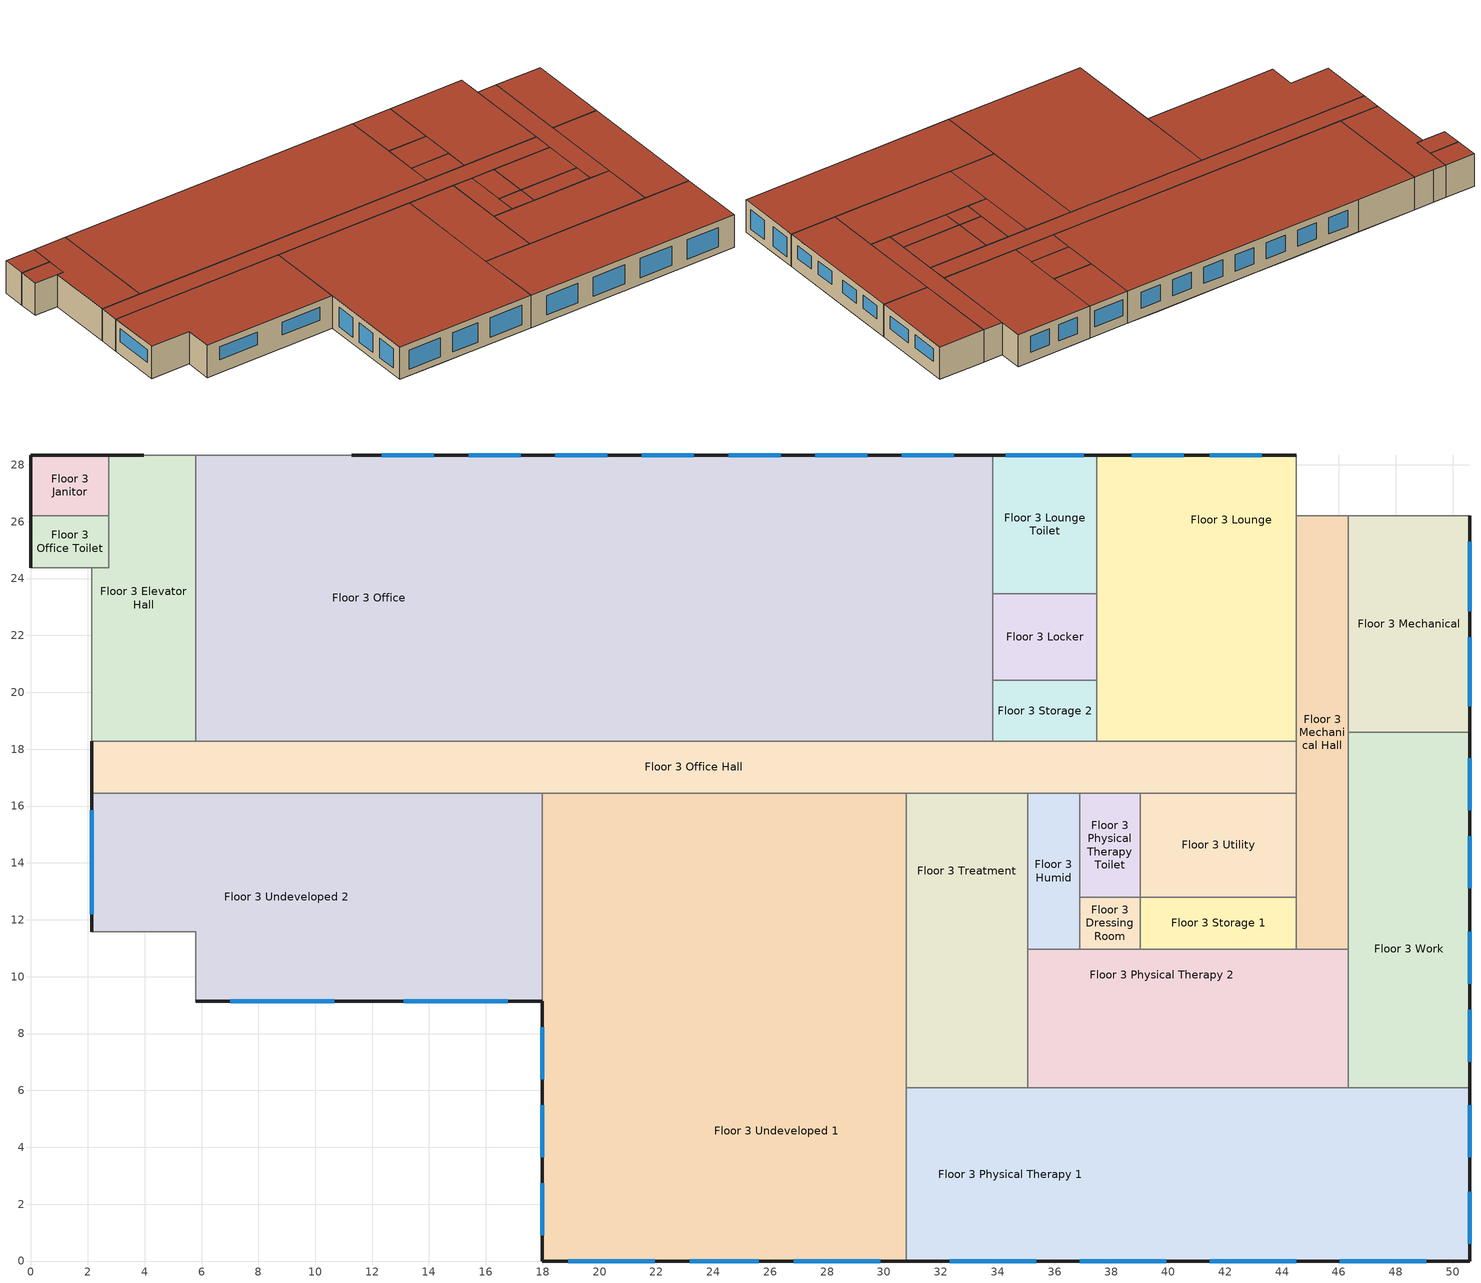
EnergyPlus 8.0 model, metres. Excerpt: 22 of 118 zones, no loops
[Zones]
Floor 3 Dressing Room
 floor to Floor 2 X-Ray (int_slab_floor): 36.88,12.8 39.01,12.8 39.01,10.97 36.88,10.97 z6.1
 wall to Floor 3 Physical Therapy Toilet (int_wall): 39.01,12.8 36.88,12.8 z6.1:9.14
 wall to Floor 3 Humid (int_wall): 36.88,12.8 36.88,10.97 z6.1:9.14
 wall to Floor 3 Physical Therapy 2 (int_wall): 36.88,10.97 39.01,10.97 z6.1:9.14
 wall to Floor 3 Storage 1 (int_wall): 39.01,10.97 39.01,12.8 z6.1:9.14
 roof outside (nonres_roof): 39.01,12.8 36.88,12.8 36.88,10.97 39.01,10.97 z9.14
Floor 3 Elevator Hall
 floor to Floor 2 Work (int_slab_floor): 2.74,28.35 5.79,28.35 5.79,18.29 2.13,18.29 2.13,24.38 2.74,24.38 z6.1
 wall outside (nonres_ext_wall): 3.96,28.35 2.74,28.35 z6.1:9.14
 wall to NW Stair (int_wall): 5.79,28.35 3.96,28.35 z6.1:9.14
 wall to NW Elevator (int_wall): 2.13,24.38 2.13,18.29 z6.1:9.14
 wall to Floor 3 Office Toilet (int_wall): 2.74,26.21 2.74,24.38 2.13,24.38 z6.1:9.14
 wall to Floor 3 Office Hall (int_wall): 2.13,18.29 5.79,18.29 z6.1:9.14
 wall to Floor 3 Office (int_wall): 5.79,18.29 5.79,28.35 z6.1:9.14
 wall to Floor 3 Janitor (int_wall): 2.74,28.35 2.74,26.21 z6.1:9.14
 roof outside (nonres_roof): 2.74,28.35 2.74,24.38 2.13,24.38 2.13,18.29 5.79,18.29 5.79,28.35 z9.14
Floor 3 Humid
 floor to Floor 2 X-Ray (int_slab_floor): 35.05,16.46 36.88,16.46 36.88,10.97 35.05,10.97 z6.1
 wall to Floor 3 Physical Therapy 2 (int_wall): 35.05,10.97 36.88,10.97 z6.1:9.14
 wall to Floor 3 Treatment (int_wall): 35.05,16.46 35.05,10.97 z6.1:9.14
 wall to Floor 3 Office Hall (int_wall): 36.88,16.46 35.05,16.46 z6.1:9.14
 wall to Floor 3 Physical Therapy Toilet (int_wall): 36.88,12.8 36.88,16.46 z6.1:9.14
 roof outside (nonres_roof): 36.88,16.46 35.05,16.46 35.05,10.97 36.88,10.97 z9.14
Floor 3 Janitor
 floor to Floor 2 Janitor (int_slab_floor): 2.74,28.35 2.74,26.21 0,26.21 0,28.35 z6.1
 wall outside (nonres_ext_wall): 2.74,28.35 0,28.35 0,26.21 z6.1:9.14
 wall to Floor 3 Office Toilet (int_wall): 0,26.21 2.74,26.21 z6.1:9.14
 roof outside (nonres_roof): 2.74,26.21 2.74,28.35 0,28.35 0,26.21 z9.14
Floor 3 Locker
 floor to Floor 2 Exam 7 (int_slab_floor): 37.49,23.47 37.49,20.42 33.83,20.42 33.83,23.47 z6.1
 wall to Floor 3 Lounge (int_wall): 37.49,20.42 37.49,23.47 z6.1:9.14
 wall to Floor 3 Lounge Toilet (int_wall): 37.49,23.47 33.83,23.47 z6.1:9.14
 wall to Floor 3 Storage 2 (int_wall): 33.83,20.42 37.49,20.42 z6.1:9.14
 wall to Floor 3 Office (int_wall): 33.83,23.47 33.83,20.42 z6.1:9.14
 roof outside (nonres_roof): 37.49,20.42 37.49,23.47 33.83,23.47 33.83,20.42 z9.14
Floor 3 Lounge
 floor to Floor 2 Nurse Station 1 (int_slab_floor): 39.93,18.29 39.93,21.34 44.5,21.34 44.5,18.29 z6.1
 floor to Floor 2 Exam 7 (int_slab_floor): 38.1,18.29 37.49,18.29 37.49,28.35 38.1,28.35 z6.1
 floor to Floor 2 Exam 6 (int_slab_floor): 44.5,23.77 39.93,23.77 39.93,28.35 44.5,28.35 z6.1
 floor to Floor 2 Storage 2 (int_slab_floor): 44.5,23.77 44.5,21.34 39.93,21.34 39.93,23.77 z6.1
 floor to Floor 2 Exam Hall 4 (int_slab_floor): 39.93,18.29 38.1,18.29 38.1,28.35 39.93,28.35 z6.1
 wall outside (nonres_ext_wall): 44.5,28.35 37.49,28.35 z6.1:9.14
 wall to Floor 3 Office Hall (int_wall): 37.49,18.29 44.5,18.29 z6.1:9.14
 wall to Floor 3 Mechanical Hall (int_wall): 44.5,18.29 44.5,26.21 z6.1:9.14
 wall to NE Stair (int_wall): 44.5,26.21 44.5,28.35 z6.1:9.14
 wall to Floor 3 Storage 2 (int_wall): 37.49,20.42 37.49,18.29 z6.1:9.14
 wall to Floor 3 Lounge Toilet (int_wall): 37.49,28.35 37.49,23.47 z6.1:9.14
 window (Window_U_0.40_SHGC_0.45): 43.28,28.35 41.45,28.35 / 40.54,28.35 38.71,28.35 z7.01:8.53
 roof outside (nonres_roof): 44.5,28.35 37.49,28.35 37.49,18.29 44.5,18.29 z9.14
Floor 3 Lounge Toilet
 floor to Floor 2 Exam 7 (int_slab_floor): 37.49,28.35 37.49,23.47 33.83,23.47 33.83,28.35 z6.1
 wall outside (nonres_ext_wall): 37.49,28.35 33.83,28.35 z6.1:9.14
 wall to Floor 3 Office (int_wall): 33.83,28.35 33.83,23.47 z6.1:9.14
 window (Window_U_0.40_SHGC_0.45): 37.03,28.35 34.29,28.35 z7.01:8.53
 roof outside (nonres_roof): 37.49,23.47 37.49,28.35 33.83,28.35 33.83,23.47 z9.14
Floor 3 Mechanical
 floor to Floor 2 Exam 5 (int_slab_floor): 50.6,26.21 50.6,18.59 46.33,18.59 46.33,26.21 z6.1
 wall outside (nonres_ext_wall): 50.6,18.59 50.6,26.21 z6.1:9.14
 wall to NE Stair (int_wall): 50.6,26.21 46.33,26.21 z6.1:9.14
 wall to Floor 3 Mechanical Hall (int_wall): 46.33,26.21 46.33,18.59 z6.1:9.14
 wall to Floor 3 Work (int_wall): 46.33,18.59 50.6,18.59 z6.1:9.14
 window (Window_U_0.40_SHGC_0.45): 50.6,19.51 50.6,21.95 / 50.6,22.86 50.6,25.3 z7.32:8.53
 roof outside (nonres_roof): 50.6,18.59 50.6,26.21 46.33,26.21 46.33,18.59 z9.14
Floor 3 Mechanical Hall
 floor to Floor 2 Office Hall (int_slab_floor): 46.33,10.97 44.5,10.97 44.5,26.21 46.33,26.21 z6.1
 wall to Floor 3 Work (int_wall): 46.33,10.97 46.33,18.59 z6.1:9.14
 wall to NE Stair (int_wall): 46.33,26.21 44.5,26.21 z6.1:9.14
 wall to Floor 3 Physical Therapy 2 (int_wall): 44.5,10.97 46.33,10.97 z6.1:9.14
 wall to Floor 3 Utility (int_wall): 44.5,16.46 44.5,12.8 z6.1:9.14
 wall to Floor 3 Office Hall (int_wall): 44.5,18.29 44.5,16.46 z6.1:9.14
 wall to Floor 3 Storage 1 (int_wall): 44.5,12.8 44.5,10.97 z6.1:9.14
 roof outside (nonres_roof): 46.33,10.97 46.33,26.21 44.5,26.21 44.5,10.97 z9.14
Floor 3 Office
 floor to Floor 2 Exam 7 (int_slab_floor): 33.83,18.29 30.78,18.29 30.78,28.35 33.83,28.35 z6.1
 floor to Floor 2 Exam Hall 5 (int_slab_floor): 30.78,18.29 28.96,18.29 28.96,28.35 30.78,28.35 z6.1
 floor to Floor 2 Exam 8 (int_slab_floor): 28.96,28.35 28.96,23.77 23.47,23.77 23.47,28.35 z6.1
 floor to Floor 2 Storage 3 (int_slab_floor): 28.96,23.77 28.96,21.34 23.47,21.34 23.47,23.77 z6.1
 floor to Floor 2 Exam Hall 6 (int_slab_floor): 23.47,28.35 23.47,18.29 21.64,18.29 21.64,28.35 z6.1
 floor to Floor 2 Nurse Station 2 (int_slab_floor): 28.96,18.29 23.47,18.29 23.47,21.34 28.96,21.34 z6.1
 floor to Floor 2 Exam 9 (int_slab_floor): 21.64,18.29 17.98,18.29 17.98,28.35 21.64,28.35 z6.1
 floor to Floor 2 Work (int_slab_floor): 17.98,28.35 17.98,18.29 5.79,18.29 5.79,28.35 z6.1
 wall outside (nonres_ext_wall): 33.83,28.35 11.28,28.35 z6.1:9.14
 wall to Floor 3 Office Hall (int_wall): 5.79,18.29 33.83,18.29 z6.1:9.14
 wall to Floor 3 Storage 2 (int_wall): 33.83,18.29 33.83,20.42 z6.1:9.14
 wall to NW Stair (int_wall): 11.28,28.35 5.79,28.35 z6.1:9.14
 window (Window_U_0.40_SHGC_0.45): 29.41,28.35 27.58,28.35 / 14.17,28.35 12.34,28.35 / 26.37,28.35 24.54,28.35 / 23.32,28.35 21.49,28.35 / 20.27,28.35 18.44,28.35 / 17.22,28.35 15.39,28.35 / 32.46,28.35 30.63,28.35 z7.01:8.53
 roof outside (nonres_roof): 5.79,28.35 5.79,18.29 33.83,18.29 33.83,28.35 z9.14
Floor 3 Office Hall
 floor to Floor 2 Work Hall (int_slab_floor): 2.13,18.29 44.5,18.29 44.5,16.46 2.13,16.46 z6.1
 wall outside (nonres_ext_wall): 2.13,18.29 2.13,16.46 z6.1:9.14
 wall to Floor 3 Undeveloped 2 (int_wall): 2.13,16.46 17.98,16.46 z6.1:9.14
 wall to Floor 3 Treatment (int_wall): 30.78,16.46 35.05,16.46 z6.1:9.14
 wall to Floor 3 Physical Therapy Toilet (int_wall): 36.88,16.46 39.01,16.46 z6.1:9.14
 wall to Floor 3 Utility (int_wall): 39.01,16.46 44.5,16.46 z6.1:9.14
 wall to Floor 3 Storage 2 (int_wall): 37.49,18.29 33.83,18.29 z6.1:9.14
 wall to Floor 3 Undeveloped 1 (int_wall): 17.98,16.46 30.78,16.46 z6.1:9.14
 roof outside (nonres_roof): 44.5,18.29 2.13,18.29 2.13,16.46 44.5,16.46 z9.14
Floor 3 Office Toilet
 floor to Floor 2 Work Toilet (int_slab_floor): 0,26.21 2.74,26.21 2.74,24.38 0,24.38 z6.1
 wall outside (nonres_ext_wall): 0,26.21 0,24.38 z6.1:9.14
 wall to NW Elevator (int_wall): 0,24.38 2.13,24.38 z6.1:9.14
 roof outside (nonres_roof): 2.74,26.21 0,26.21 0,24.38 2.74,24.38 z9.14
Floor 3 Physical Therapy 1
 floor to Floor 2 Office (int_slab_floor): 50.6,3.66 46.33,3.66 46.33,6.1 50.6,6.1 z6.1
 floor to Floor 2 Conference (int_slab_floor): 50.6,0 42.06,0 42.06,3.66 50.6,3.66 z6.1
 floor to Floor 2 Conference Toilet (int_slab_floor): 44.5,3.66 42.06,3.66 42.06,6.1 44.5,6.1 z6.1
 floor to Floor 2 Office Hall (int_slab_floor): 46.33,3.66 44.5,3.66 44.5,6.1 46.33,6.1 z6.1
 floor to Floor 2 Exam 3 (int_slab_floor): 30.78,6.1 38.1,6.1 38.1,0 30.78,0 z6.1
 floor to Floor 2 Exam 4 (int_slab_floor): 42.06,0 39.93,0 39.93,3.66 42.06,3.66 z6.1
 floor to Floor 2 Storage 1 (int_slab_floor): 42.06,3.66 39.93,3.66 39.93,6.1 42.06,6.1 z6.1
 floor to Floor 2 Exam Hall 3 (int_slab_floor): 39.93,0 38.1,0 38.1,6.1 39.93,6.1 z6.1
 wall outside (nonres_ext_wall): 30.78,0 50.6,0 50.6,6.1 z6.1:9.14
 wall to Floor 3 Undeveloped 1 (int_wall): 30.78,6.1 30.78,0 z6.1:9.14
 wall to Floor 3 Work (int_wall): 50.6,6.1 46.33,6.1 z6.1:9.14
 wall to Floor 3 Physical Therapy 2 (int_wall): 46.33,6.1 35.05,6.1 z6.1:9.14
 wall to Floor 3 Treatment (int_wall): 35.05,6.1 30.78,6.1 z6.1:9.14
 window (Window_U_0.40_SHGC_0.45): 50.6,0.61 50.6,2.44 / 50.6,3.66 50.6,5.49 / 32.31,0 35.36,0 / 36.88,0 39.93,0 / 41.45,0 44.5,0 / 46.02,0 49.07,0 z6.71:8.53
 roof outside (nonres_roof): 30.78,6.1 30.78,0 50.6,0 50.6,6.1 z9.14
Floor 3 Physical Therapy 2
 floor to Floor 2 Exam 3 (int_slab_floor): 35.05,6.1 35.05,9.14 38.1,9.14 38.1,6.1 z6.1
 floor to Floor 2 Exam Hall 3 (int_slab_floor): 38.1,6.1 38.1,9.14 39.93,9.14 39.93,6.1 z6.1
 floor to Floor 2 Dictation (int_slab_floor): 39.93,6.1 39.93,9.14 42.06,9.14 42.06,6.1 z6.1
 floor to Floor 2 Lounge (int_slab_floor): 42.06,6.1 42.06,9.14 44.5,9.14 44.5,6.1 z6.1
 floor to Floor 2 Office Hall (int_slab_floor): 44.5,6.1 44.5,10.97 46.33,10.97 46.33,6.1 z6.1
 floor to Floor 2 Reception Hall (int_slab_floor): 44.5,10.97 44.5,9.14 35.05,9.14 35.05,10.97 z6.1
 wall to Floor 3 Treatment (int_wall): 35.05,10.97 35.05,6.1 z6.1:9.14
 wall to Floor 3 Work (int_wall): 46.33,6.1 46.33,10.97 z6.1:9.14
 wall to Floor 3 Storage 1 (int_wall): 44.5,10.97 39.01,10.97 z6.1:9.14
 roof outside (nonres_roof): 35.05,6.1 46.33,6.1 46.33,10.97 35.05,10.97 z9.14
Floor 3 Physical Therapy Toilet
 floor to Floor 2 X-Ray (int_slab_floor): 39.01,12.8 36.88,12.8 36.88,16.46 39.01,16.46 z6.1
 wall to Floor 3 Utility (int_wall): 39.01,12.8 39.01,16.46 z6.1:9.14
 roof outside (nonres_roof): 36.88,12.8 39.01,12.8 39.01,16.46 36.88,16.46 z9.14
Floor 3 Storage 1
 floor to Floor 2 Scheduling 1 (int_slab_floor): 39.01,10.97 39.01,12.8 44.5,12.8 44.5,10.97 z6.1
 wall to Floor 3 Utility (int_wall): 44.5,12.8 39.01,12.8 z6.1:9.14
 roof outside (nonres_roof): 39.01,12.8 39.01,10.97 44.5,10.97 44.5,12.8 z9.14
Floor 3 Storage 2
 floor to Floor 2 Exam 7 (int_slab_floor): 33.83,18.29 33.83,20.42 37.49,20.42 37.49,18.29 z6.1
 roof outside (nonres_roof): 33.83,20.42 33.83,18.29 37.49,18.29 37.49,20.42 z9.14
Floor 3 Treatment
 floor to Floor 2 Exam 3 (int_slab_floor): 30.78,6.1 30.78,9.14 35.05,9.14 35.05,6.1 z6.1
 floor to Floor 2 X-Ray (int_slab_floor): 35.05,16.46 35.05,10.97 30.78,10.97 30.78,16.46 z6.1
 floor to Floor 2 Reception Hall (int_slab_floor): 30.78,10.97 35.05,10.97 35.05,9.14 30.78,9.14 z6.1
 wall to Floor 3 Undeveloped 1 (int_wall): 30.78,16.46 30.78,6.1 z6.1:9.14
 roof outside (nonres_roof): 30.78,6.1 35.05,6.1 35.05,16.46 30.78,16.46 z9.14
Floor 3 Undeveloped 1
 floor to Floor 2 Exam 1 (int_slab_floor): 17.98,0 17.98,9.14 21.64,9.14 21.64,0 z6.1
 floor to Floor 2 Exam Hall 1 (int_slab_floor): 21.64,0 21.64,9.14 23.47,9.14 23.47,0 z6.1
 floor to Floor 2 Exam 2 (int_slab_floor): 23.47,0 23.47,9.14 28.96,9.14 28.96,0 z6.1
 floor to Floor 2 Scheduling 2 (int_slab_floor): 17.98,16.46 23.77,16.46 23.77,10.97 17.98,10.97 z6.1
 floor to Floor 2 Exam Hall 2 (int_slab_floor): 28.96,0 28.96,9.14 30.78,9.14 30.78,0 z6.1
 floor to Floor 2 Reception Hall (int_slab_floor): 30.78,10.97 30.78,9.14 17.98,9.14 17.98,10.97 z6.1
 floor to Floor 2 X-Ray (int_slab_floor): 30.78,10.97 23.77,10.97 23.77,16.46 30.78,16.46 z6.1
 wall outside (nonres_ext_wall): 17.98,9.14 17.98,0 30.78,0 z6.1:9.14
 wall to Floor 3 Undeveloped 2 (int_wall): 17.98,16.46 17.98,9.14 z6.1:9.14
 window (Window_U_0.40_SHGC_0.45): 18.9,0 21.95,0 / 26.82,0 29.87,0 / 23.16,0 25.6,0 / 17.98,2.74 17.98,0.91 / 17.98,5.49 17.98,3.66 / 17.98,8.23 17.98,6.4 z6.71:8.53
 roof outside (nonres_roof): 30.78,0 30.78,16.46 17.98,16.46 17.98,0 z9.14
Floor 3 Undeveloped 2
 floor to Floor 2 Reception (int_slab_floor): 2.13,16.46 15.85,16.46 15.85,9.14 5.79,9.14 5.79,11.58 2.13,11.58 z6.1
 floor to Floor 2 Reception Hall (int_slab_floor): 15.85,9.14 15.85,10.97 17.98,10.97 17.98,9.14 z6.1
 floor to Floor 2 Reception Toilet (int_slab_floor): 17.98,16.46 17.98,10.97 15.85,10.97 15.85,16.46 z6.1
 wall outside (nonres_ext_wall): 2.13,16.46 2.13,11.58 / 5.79,9.14 17.98,9.14 z6.1:9.14
 wall to SW Stair (int_wall): 2.13,11.58 5.79,11.58 5.79,9.14 z6.1:9.14
 window (Window_U_0.40_SHGC_0.45): 2.13,15.85 2.13,12.19 / 7.01,9.14 10.67,9.14 / 13.11,9.14 16.76,9.14 z7.32:8.53
 roof outside (nonres_roof): 2.13,16.46 2.13,11.58 5.79,11.58 5.79,9.14 17.98,9.14 17.98,16.46 z9.14
Floor 3 Utility
 floor to Floor 2 Scheduling 1 (int_slab_floor): 44.5,16.46 44.5,12.8 39.01,12.8 39.01,16.46 z6.1
 roof outside (nonres_roof): 44.5,12.8 44.5,16.46 39.01,16.46 39.01,12.8 z9.14
Floor 3 Work
 floor to Floor 2 Office (int_slab_floor): 46.33,6.1 46.33,15.85 50.6,15.85 50.6,6.1 z6.1
 floor to Floor 2 Utility (int_slab_floor): 50.6,18.59 50.6,15.85 46.33,15.85 46.33,18.59 z6.1
 wall outside (nonres_ext_wall): 50.6,6.1 50.6,18.59 z6.1:9.14
 window (Window_U_0.40_SHGC_0.45): 50.6,15.85 50.6,17.68 / 50.6,13.11 50.6,14.94 / 50.6,7.01 50.6,8.84 / 50.6,9.75 50.6,11.58 z7.32:8.53
 roof outside (nonres_roof): 46.33,6.1 50.6,6.1 50.6,18.59 46.33,18.59 z9.14
[Building]
OutPatient HealthCare: North Axis {deg}=0; Terrain=City; Loads Convergence Tolerance Value=0.04; Temperature Convergence Tolerance Value {deltaC}=0.2; Solar Distribution=FullInteriorAndExterior; Maximum Number of Warmup Days=25; Minimum Number of Warmup Days=6
[Site:Location]
Site:Location=Duluth International Arpt_MN_USA Design_Conditions; Latitude {N+ S-}=46.83; Longitude {W- E+}=-92.22; Time Zone Relative to GMT {GMT+/-}=-6; Elevation {m}=433
[SizingPeriod:DesignDay] Day of Month=21; Dry-Bulb Temperature Range Modifier Type=DefaultMultipliers; Humidity Condition Type=Wetbulb; Barometric Pressure {Pa}=96230; Rain {Yes/No}=No; Snow on ground {Yes/No}=No; Daylight Savings Time Indicator=No
Name | Month | Day Type | Maximum Dry-Bulb Temperature {C} | Daily Dry-Bulb Temperature Range {C} | Wetbulb at Maximum Dry-Bulb {C} | Wind Speed {m/s} design conditions vs. traditional 6.71 m/s (15 mph) | Wind Direction {Degrees; N=0, S=180} | Solar Model Indicator | Clearness {0.0 to 1.1} | Wind Speed {m/s} design conditions vs. traditional 3.35 m/s (7mph) | ASHRAE Clear Sky Optical Depth for Beam Irradiance (taub) | ASHRAE Clear Sky Optical Depth for Diffuse Irradiance (taud)
Duluth International Arpt Ann Htg 99.6% Condns DB | 1 | WinterDesignDay | -28.6 | 0 | -28.6 | 4.6 | 310 | ASHRAEClearSky | 0
Duluth International Arpt Ann Clg .4% Condns DB=>MWB | 7 | SummerDesignDay | 29.2 | 10.9 | 21 |  | 220 | ASHRAETau |  | 5.2 | 0.398 | 2.218
[Site:GroundTemperature:BuildingSurface]
20.1, 20.01, 20.06, 20.15, 20.26, 21.25, 21.51, 21.59, 21.58, 20.66, 20.44, 20.23
[Site:WaterMainsTemperature]
Calculation Method=CORRELATION; Annual Average Outdoor Air Temperature {C}=3.19; Maximum Difference In Monthly Average Outdoor Air Temperatures {deltaC}=31.72
[Material]
Name | Roughness | Thickness {m} | Conductivity {W/m-K} | Density {kg/m3} | Specific Heat {J/kg-K} | Thermal Absorptance | Solar Absorptance | Visible Absorptance | Absorptance:Thermal | Absorptance:Solar | Absorptance:Visible
Std Wood 6inch | MediumSmooth | 0.15 | 0.12 | 540 | 1210 | 0.9 | 0.7 | 0.7
F07 25mm stucco | Smooth | 0.0254 | 0.72 | 1856 | 840 | 0.9 | 0.7 | 0.7
F08 Metal surface | Smooth | 0.0008 | 45.28 | 7824 | 500
F13 Built-up roofing | Rough | 0.0095 | 0.16 | 1120 | 1460 |  |  |  | 0.9 | 0.7
G01 13mm gypsum board | Smooth | 0.0127 | 0.16 | 800 | 1090 |  |  |  | 0.9 | 0.7 | 0.5
G01 16mm gypsum board | MediumSmooth | 0.0159 | 0.16 | 800 | 1090
100mm Normalweight concrete floor | MediumRough | 0.1016 | 2.31 | 2322 | 832
[Material:NoMass]
CP02 CARPET PAD: VeryRough, 0.21648, 0.9, 0.7, 0.8
Nonres_Roof_Insulation: MediumSmooth, 6.09289, 0.9, 0.7, 0.7
Nonres_Exterior_Wall_Insulation: MediumSmooth, 3.21036, 0.9, 0.7, 0.7
[Construction]
InteriorFurnishings: Std Wood 6inch
int_wall: G01 13mm gypsum board, G01 13mm gypsum board
int_slab_floor: 100mm Normalweight concrete floor, CP02 CARPET PAD
nonres_roof: F13 Built-up roofing, Nonres_Roof_Insulation, F08 Metal surface
nonres_ext_wall: F07 25mm stucco, G01 16mm gypsum board, Nonres_Exterior_Wall_Insulation, G01 16mm gypsum board
Window_U_0.40_SHGC_0.45: ECABS-2 BLEACHED 6MM, AIR 6MM, LoE SPEC SEL CLEAR 6MM Rev
[WindowMaterial:Glazing]
LoE SPEC SEL CLEAR 6MM Rev: SpectralAverage, , .006, .43, .42, .3, .77, .06, .07, 0, .03, .84, .9
ECABS-2 BLEACHED 6MM: SpectralAverage, , .006, .814, .086, .086, .847, .099, .099, 0, .84, .1, .9
[WindowMaterial:Gas]
AIR 6MM: Gas Type=Air; Thickness {m}=0.0063
[Zone] Type=1; Multiplier=1; Ceiling Height {m}=-9999; Floor Area {m2}=autocalculate; Part of Total Floor Area=Yes
Name | Volume {m3}
Floor 3 Dressing Room | 11.8931
Floor 3 Elevator Hall | 104.7723
Floor 3 Humid; Floor 3 Storage 1 | 30.5822
Floor 3 Janitor | 17.8396
Floor 3 Locker | 33.9802
Floor 3 Lounge | 214.9249
Floor 3 Lounge Toilet | 54.3683
Floor 3 Mechanical | 99.109
Floor 3 Mechanical Hall | 84.9505
Floor 3 Office | 859.6995
Floor 3 Office Hall | 236.1625
Floor 3 Office Toilet | 15.2911
Floor 3 Physical Therapy 1 | 368.119
Floor 3 Physical Therapy 2 | 167.6357
Floor 3 Physical Therapy Toilet; Floor 3 Storage 2 | 23.7862
Floor 3 Treatment | 134.7882
Floor 3 Undeveloped 1 | 642.2261
Floor 3 Undeveloped 2 | 326.2101
Floor 3 Utility | 61.1644
Floor 3 Work | 162.5387
[InternalMass] Construction=InteriorFurnishings
Name | Zone | Surface Area {m2}
Floor 3 Dressing Room_InternalMass_1 | Floor 3 Dressing Room | 7.8039
Floor 3 Elevator Hall_InternalMass_1 | Floor 3 Elevator Hall | 68.7482
Floor 3 Humid_InternalMass_1 | Floor 3 Humid | 20.0671
Floor 3 Janitor_InternalMass_1 | Floor 3 Janitor | 11.7058
Floor 3 Locker_InternalMass_1 | Floor 3 Locker | 22.2967
Floor 3 Lounge_InternalMass_1 | Floor 3 Lounge | 141.0268
Floor 3 Lounge Toilet_InternalMass_1 | Floor 3 Lounge Toilet | 35.6748
Floor 3 Mechanical_InternalMass_1 | Floor 3 Mechanical | 65.0321
Floor 3 Mechanical Hall_InternalMass_1 | Floor 3 Mechanical Hall | 55.7418
Floor 3 Office_InternalMass_1 | Floor 3 Office | 564.1073
Floor 3 Office Hall_InternalMass_1 | Floor 3 Office Hall | 154.9623
Floor 3 Office Toilet_InternalMass_1 | Floor 3 Office Toilet | 10.0335
Floor 3 Physical Therapy 1_InternalMass_1 | Floor 3 Physical Therapy 1 | 241.5479
Floor 3 Physical Therapy 2_InternalMass_1 | Floor 3 Physical Therapy 2 | 109.9972
Floor 3 Physical Therapy Toilet_InternalMass_1 | Floor 3 Physical Therapy Toilet | 15.6077
Floor 3 Storage 1_InternalMass_1 | Floor 3 Storage 1 | 20.0671
Floor 3 Storage 2_InternalMass_1 | Floor 3 Storage 2 | 15.6077
Floor 3 Treatment_InternalMass_1 | Floor 3 Treatment | 88.4437
Floor 3 Undeveloped 1_InternalMass_1 | Floor 3 Undeveloped 1 | 421.4082
Floor 3 Undeveloped 2_InternalMass_1 | Floor 3 Undeveloped 2 | 214.0486
Floor 3 Utility_InternalMass_1 | Floor 3 Utility | 40.1341
Floor 3 Work_InternalMass_1 | Floor 3 Work | 106.6527
[People] Number of People Schedule=BLDG_OCC_SCH; Number of People Calculation Method=People/Area; Fraction Radiant=0.3; Sensible Heat Fraction=AUTOCALCULATE; Activity Level Schedule=ACTIVITY_SCH; Enable ASHRAE 55 Comfort Warnings=No; Mean Radiant Temperature Calculation Type=ZoneAveraged; Work Efficiency Schedule=WORK_EFF_SCH; Clothing Insulation Schedule=CLOTHING_SCH; Air Velocity Schedule=AIR_VELO_SCH; Thermal Comfort Model 1 Type=FANGER
Name | Zone or ZoneList | People per Zone Floor Area {person/m2}
Floor 3 Dressing Room People | Floor 3 Dressing Room | 0.0538248
Floor 3 Humid People | Floor 3 Humid | 0.0538248
Floor 3 Locker People | Floor 3 Locker | 0.161474
Floor 3 Lounge People | Floor 3 Lounge | 0.161474
Floor 3 Office People | Floor 3 Office | 0.0538248
Floor 3 Physical Therapy 1 People | Floor 3 Physical Therapy 1 | 0.215299
Floor 3 Physical Therapy 2 People | Floor 3 Physical Therapy 2 | 0.215299
Floor 3 Treatment People | Floor 3 Treatment | 0.215299
Floor 3 Work People | Floor 3 Work | 0.0538248
[Lights] Design Level Calculation Method=Watts/Area; Return Air Fraction=0; Fraction Radiant=0.7; Fraction Visible=0.2; Fraction Replaceable=1; Return Air Fraction Calculated from Plenum Temperature=No
Floor 3 Dressing Room_Lights: Zone or ZoneList=Floor 3 Dressing Room; Schedule=BLDG_LIGHT_OFFICE_SCH; Watts per Zone Floor Area {W/m2}{W/m=11.9479
Floor 3 Elevator Hall_Lights: Zone or ZoneList=Floor 3 Elevator Hall; Schedule=BLDG_LIGHT_CORRIDOR_SCH; Watts per Zone Floor Area {W/m2}{W=8.52502
Floor 3 Humid_Lights: Zone or ZoneList=Floor 3 Humid; Schedule=BLDG_LIGHT_OFFICE_SCH; Watts per Zone Floor Area {W/m2}{W/m=11.9479
Floor 3 Janitor_Lights: Zone or ZoneList=Floor 3 Janitor; Schedule=BLDG_LIGHT_STORAGE_SCH; Watts per Zone Floor Area {W/m2}{W/=6.78126
Floor 3 Locker_Lights: Zone or ZoneList=Floor 3 Locker; Schedule=BLDG_LIGHT_SCH; Watts per Zone Floor Area {W/m2}{W/m=9.9028
Floor 3 Lounge_Lights: Zone or ZoneList=Floor 3 Lounge; Schedule=BLDG_LIGHT_SCH; Watts per Zone Floor Area {W/m2}{W/m=9.9028
Floor 3 Lounge Toilet_Lights: Zone or ZoneList=Floor 3 Lounge Toilet; Schedule=BLDG_LIGHT_TOILET_SCH; Watts per Zone Floor Area {W/m2}{W/m=10.5486
Floor 3 Mechanical_Lights: Zone or ZoneList=Floor 3 Mechanical; Schedule=BLDG_LIGHT_SCH; Watts per Zone Floor Area {W/m2}{W/=17.8681
Floor 3 Mechanical Hall_Lights: Zone or ZoneList=Floor 3 Mechanical Hall; Schedule=BLDG_LIGHT_CORRIDOR_SCH; Watts per Zone Floor Area {W/m2}{W=8.52502
Floor 3 Office_Lights: Zone or ZoneList=Floor 3 Office; Schedule=BLDG_LIGHT_OFFICE_SCH; Watts per Zone Floor Area {W/m2}{W/m=11.9479
Floor 3 Office Hall_Lights: Zone or ZoneList=Floor 3 Office Hall; Schedule=BLDG_LIGHT_CORRIDOR_SCH; Watts per Zone Floor Area {W/m2}{W=8.52502
Floor 3 Office Toilet_Lights: Zone or ZoneList=Floor 3 Office Toilet; Schedule=BLDG_LIGHT_TOILET_SCH; Watts per Zone Floor Area {W/m2}{W/m=10.5486
Floor 3 Physical Therapy 1_Lights: Zone or ZoneList=Floor 3 Physical Therapy 1; Schedule=BLDG_LIGHT_EXAM_SCH; Watts per Zone Floor Area {W/m2}=9.79516
Floor 3 Physical Therapy 2_Lights: Zone or ZoneList=Floor 3 Physical Therapy 2; Schedule=BLDG_LIGHT_EXAM_SCH; Watts per Zone Floor Area {W/m2}=9.79516
Floor 3 Physical Therapy Toilet_Lights: Zone or ZoneList=Floor 3 Physical Therapy Toilet; Schedule=BLDG_LIGHT_TOILET_SCH; Watts per Zone Floor Area {W/m2}{W/m=10.5486
Floor 3 Storage 1_Lights: Zone or ZoneList=Floor 3 Storage 1; Schedule=BLDG_LIGHT_STORAGE_SCH; Watts per Zone Floor Area {W/m2}{W/=6.78126
Floor 3 Storage 2_Lights: Zone or ZoneList=Floor 3 Storage 2; Schedule=BLDG_LIGHT_STORAGE_SCH; Watts per Zone Floor Area {W/m2}{W/=6.78126
Floor 3 Treatment_Lights: Zone or ZoneList=Floor 3 Treatment; Schedule=BLDG_LIGHT_SCH; Watts per Zone Floor Area {W/m2}{W/m2}=17.8681
Floor 3 Undeveloped 1_Lights: Zone or ZoneList=Floor 3 Undeveloped 1; Schedule=BLDG_LIGHT_STORAGE_SCH; Watts per Zone Floor Area {W/m2}{W/=6.78126
Floor 3 Undeveloped 2_Lights: Zone or ZoneList=Floor 3 Undeveloped 2; Schedule=BLDG_LIGHT_STORAGE_SCH; Watts per Zone Floor Area {W/m2}{W/=6.78126
Floor 3 Utility_Lights: Zone or ZoneList=Floor 3 Utility; Schedule=BLDG_LIGHT_STORAGE_SCH; Watts per Zone Floor Area {W/m2}{W/=6.78126
Floor 3 Work_Lights: Zone or ZoneList=Floor 3 Work; Schedule=BLDG_LIGHT_OFFICE_SCH; Watts per Zone Floor Area {W/m2}{W/m=11.9479
[ElectricEquipment] Schedule=BLDG_EQUIP_SCH; Design Level Calculation Method=EquipmentLevel; Fraction Latent=0; Fraction Radiant=0.5; Fraction Lost=0
Name | Zone or ZoneList | Design Level {W}
Floor 3 Dressing Room_PlugMisc_Equip | Floor 3 Dressing Room | 46.1988
Floor 3 Elevator Hall_PlugMisc_Equip | Floor 3 Elevator Hall | 148.1525
Floor 3 Humid_PlugMisc_Equip | Floor 3 Humid | 118.797
Floor 3 Janitor_PlugMisc_Equip | Floor 3 Janitor | 6.3211
Floor 3 Locker_PlugMisc_Equip | Floor 3 Locker | 359.9807
Floor 3 Lounge_PlugMisc_Equip | Floor 3 Lounge | 2276.88
Floor 3 Lounge Toilet_PlugMisc_Equip | Floor 3 Lounge Toilet | 76.8791
Floor 3 Mechanical_PlugMisc_Equip | Floor 3 Mechanical | 1750.01
Floor 3 Mechanical Hall_PlugMisc_Equip | Floor 3 Mechanical Hall | 120.1236
Floor 3 Office_PlugMisc_Equip | Floor 3 Office | 3339.51
Floor 3 Office Hall_PlugMisc_Equip | Floor 3 Office Hall | 333.9437
Floor 3 Office Toilet_PlugMisc_Equip | Floor 3 Office Toilet | 21.6223
Floor 3 Physical Therapy 1_PlugMisc_Equip | Floor 3 Physical Therapy 1 | 1950.5
Floor 3 Physical Therapy 2_PlugMisc_Equip | Floor 3 Physical Therapy 2 | 888.2274
Floor 3 Physical Therapy Toilet_PlugMisc_Equip | Floor 3 Physical Therapy Toilet | 33.6346
Floor 3 Storage 1_PlugMisc_Equip | Floor 3 Storage 1 | 10.8362
Floor 3 Storage 2_PlugMisc_Equip | Floor 3 Storage 2 | 8.4282
Floor 3 Treatment_PlugMisc_Equip | Floor 3 Treatment | 523.5867
Floor 3 Undeveloped 1_PlugMisc_Equip | Floor 3 Undeveloped 1 | 2494.74
Floor 3 Undeveloped 2_PlugMisc_Equip | Floor 3 Undeveloped 2 | 1267.17
Floor 3 Utility_PlugMisc_Equip | Floor 3 Utility | 21.6724
Floor 3 Work_PlugMisc_Equip | Floor 3 Work | 631.3839
[Exterior:Lights] Control Option=AstronomicalClock
Name | Schedule | Design Level {W}
Exterior_Lights_a | Exterior_lighting_schedule_a | 139.05
Exterior_Lights_b | Exterior_lighting_schedule_b | 8235.95
[Daylighting:Controls] Total Daylighting Reference Points=2; Y-Coordinate of First Reference Point {m}=-1.6337; Z-Coordinate of First Reference Point {m}=0.762; Y-Coordinate of Second Reference Point {m}=-3.2675; Z-Coordinate of Second Reference Point {m}=0.762; Lighting Control Type=1; Glare Calculation Azimuth Angle of View Direction Clockwise from Zone y-Axis {deg}=0; Maximum Allowable Discomfort Glare Index=22; Minimum Input Power Fraction for Continuous Dimming Control=0.3; Minimum Light Output Fraction for Continuous Dimming Control=0.2; Number of Stepped Control Steps=1; Probability Lighting will be Reset When Needed in Manual Stepped Control=1
Name | X-Coordinate of First Reference Point {m} | X-Coordinate of Second Reference Point {m} | Fraction of Zone Controlled by First Reference Point | Fraction of Zone Controlled by Second Reference Point | Illuminance Setpoint at First Reference Point {lux} | Illuminance Setpoint at Second Reference Point {lux}
Floor 3 Office | -11.2776 | -11.2776 | 0.19 | 0.19 | 375 | 375
Floor 3 Lounge | 3.5052 | 3.5052 | 0.24 | 0.24 | 300 | 300
[ZoneInfiltration:DesignFlowRate] Schedule=INFIL_SCH; Constant Term Coefficient=0; Temperature Term Coefficient=0; Velocity Term Coefficient=0.224; Velocity Squared Term Coefficient=0
Name | Zone or ZoneList | Design Flow Rate Calculation Method | Flow per Exterior Surface Area {m3/s-m2}xt | Flow per Exterior Surface Area {m3/s-m2} | Flow per Exterior Surface Area {m3/s-m2}urface Ar
Floor 3 Elevator Hall_Infiltration | Floor 3 Elevator Hall | Flow/ExteriorWallArea | 5.6896e-06
Floor 3 Janitor_Infiltration | Floor 3 Janitor | Flow/ExteriorWallArea |  | 0.000108614
Floor 3 Lounge_Infiltration | Floor 3 Lounge | Flow/ExteriorWallArea |  | 1.55895e-05
Floor 3 Lounge Toilet_Infiltration | Floor 3 Lounge Toilet | Flow/ExteriorWallArea |  | 3.12359e-05
Floor 3 Mechanical_Infiltration | Floor 3 Mechanical | Flow/ExteriorWallArea |  | 3.53893e-05
Floor 3 Office_Infiltration | Floor 3 Office | Flow/ExteriorWallArea |  | 1.2574e-05
Floor 3 Office Hall_Infiltration | Floor 3 Office Hall | Flow/ExteriorWallArea |  | 3.75514e-06
Floor 3 Office Toilet_Infiltration | Floor 3 Office Toilet | Flow/ExteriorWallArea |  | 5.31978e-05
Floor 3 Physical Therapy 1_Infiltration | Floor 3 Physical Therapy 1 | Flow/ExteriorWallArea |  | 3.26014e-05
Floor 3 Undeveloped 1_Infiltration | Floor 3 Undeveloped 1 | Flow/ExteriorWallArea |  | 1.62723e-05
Floor 3 Undeveloped 2_Infiltration | Floor 3 Undeveloped 2 | Flow/ExteriorWallArea |  | 2.45791e-05
Floor 3 Work_Infiltration | Floor 3 Work | Flow/ExteriorWallArea |  | 3.53893e-05
Floor 3 Dressing Room_Infiltration | Floor 3 Dressing Room | Flow/ExteriorArea |  |  | 0.00056896
Floor 3 Humid_Infiltration | Floor 3 Humid | Flow/ExteriorArea |  |  | 0.00056896
Floor 3 Locker_Infiltration | Floor 3 Locker | Flow/ExteriorArea |  |  | 0.00056896
Floor 3 Mechanical Hall_Infiltration | Floor 3 Mechanical Hall | Flow/ExteriorArea |  |  | 0.00056896
Floor 3 Physical Therapy 2_Infiltration | Floor 3 Physical Therapy 2 | Flow/ExteriorArea |  |  | 0.00056896
Floor 3 Physical Therapy Toilet_Infiltration | Floor 3 Physical Therapy Toilet | Flow/ExteriorArea |  |  | 0.00056896
Floor 3 Storage 1_Infiltration | Floor 3 Storage 1 | Flow/ExteriorArea |  |  | 0.00056896
Floor 3 Storage 2_Infiltration | Floor 3 Storage 2 | Flow/ExteriorArea |  |  | 0.00056896
Floor 3 Treatment_Infiltration | Floor 3 Treatment | Flow/ExteriorArea |  |  | 0.00056896
Floor 3 Utility_Infiltration | Floor 3 Utility | Flow/ExteriorArea |  |  | 0.00056896
[Schedule:Compact]
Exterior_lighting_schedule_a: Through:12/31, For:AllDays, Until: 06:00, 0, Until: 24:00, 1
Exterior_lighting_schedule_b: Through:12/31, For:AllDays, Until: 06:00, 0.7, Until: 24:00, 1
ACTIVITY_SCH: Through: 12/31, For: AllDays, Until: 24:00, 120
WORK_EFF_SCH: Through: 12/31, For: AllDays, Until: 24:00, 0
AIR_VELO_SCH: Through: 12/31, For: AllDays, Until: 24:00, 0.2
CLOTHING_SCH: Through: 04/30, For: AllDays, Until: 24:00, 1, Through: 09/30, For: AllDays, Until: 24:00, 0.5, Through: 12/31, For: AllDays, Until: 24:00, 1
INFIL_SCH: Through: 12/31, For: Weekdays, Until: 24:00, 0.25, For: Saturday, Until: 24:00, 0.25, For: SummerDesignDay WinterDesignDay, Until: 24:00, 1, For: Sunday Holidays AllOtherDays, Until: 24:00, 0.25
BLDG_LIGHT_CORRIDOR_SCH: Through: 12/31, For: Weekdays, Until: 4:00, 0.09519, Until: 6:00, 0.28557, Until: 7:00, 0.57114, Until: 18:00, 0.85671, Until: 20:00, 0.57114, Until: 22:00, 0.28557, Until: 24:00, 0.09519, For: SummerDesignDay, Until: 4:00, 0.1, Until: 6:00, 0.3, Until: 7:00, 0.6, Until: 18:00, 0.9, Until: 20:00, 0.6, Until: 22:00, 0.3, Until: 24:00, 0.1, For: WinterDesignDay, Until: 7:00, 0.1, Until: 9:00, 0.3, Until: 15:00, 0.4, Until: 20:00, 0.3, Until: 24:00, 0.1, For: Saturday, Until: 7:00, 0.09519, Until: 9:00, 0.28557, Until: 15:00, 0.38076, Until: 20:00, 0.28557, Until: 24:00, 0.09519, For: Sunday Holidays AllOtherDays, Until: 8:00, 0.047595, Until: 17:00, 0.09519, Until: 24:00, 0.047595
BLDG_LIGHT_EXAM_SCH: Through: 12/31, For: Weekdays, Until: 4:00, 0.078, Until: 6:00, 0.234, Until: 7:00, 0.468, Until: 18:00, 0.702, Until: 20:00, 0.468, Until: 22:00, 0.234, Until: 24:00, 0.078, For: SummerDesignDay, Until: 4:00, 0.1, Until: 6:00, 0.3, Until: 7:00, 0.6, Until: 18:00, 0.9, Until: 20:00, 0.6, Until: 22:00, 0.3, Until: 24:00, 0.1, For: WinterDesignDay, Until: 7:00, 0.1, Until: 9:00, 0.3, Until: 15:00, 0.4, Until: 20:00, 0.3, Until: 24:00, 0.1, For: Saturday, Until: 7:00, 0.078, Until: 9:00, 0.234, Until: 15:00, 0.312, Until: 20:00, 0.234, Until: 24:00, 0.078, For: Sunday Holidays AllOtherDays, Until: 8:00, 0.039, Until: 17:00, 0.078, Until: 24:00, 0.039
BLDG_LIGHT_OFFICE_SCH: Through: 12/31, For: Weekdays, Until: 4:00, 0.08591, Until: 6:00, 0.25773, Until: 7:00, 0.51546, Until: 18:00, 0.77319, Until: 20:00, 0.51546, Until: 22:00, 0.25773, Until: 24:00, 0.08591, For: SummerDesignDay, Until: 4:00, 0.1, Until: 6:00, 0.3, Until: 7:00, 0.6, Until: 18:00, 0.9, Until: 20:00, 0.6, Until: 22:00, 0.3, Until: 24:00, 0.1, For: WinterDesignDay, Until: 7:00, 0.1, Until: 9:00, 0.3, Until: 15:00, 0.4, Until: 20:00, 0.3, Until: 24:00, 0.1, For: Saturday, Until: 7:00, 0.08591, Until: 9:00, 0.25773, Until: 15:00, 0.34364, Until: 20:00, 0.25773, Until: 24:00, 0.08591, For: Sunday Holidays AllOtherDays, Until: 8:00, 0.05, Until: 17:00, 0.08591, Until: 24:00, 0.05
BLDG_LIGHT_SCH: Through: 12/31, For: Weekdays, Until: 4:00, 0.1, Until: 6:00, 0.3, Until: 7:00, 0.6, Until: 18:00, 0.9, Until: 20:00, 0.6, Until: 22:00, 0.3, Until: 24:00, 0.1, For: SummerDesignDay, Until: 4:00, 0.1, Until: 6:00, 0.3, Until: 7:00, 0.6, Until: 18:00, 0.9, Until: 20:00, 0.6, Until: 22:00, 0.3, Until: 24:00, 0.1, For: WinterDesignDay, Until: 7:00, 0.1, Until: 9:00, 0.3, Until: 15:00, 0.4, Until: 20:00, 0.3, Until: 24:00, 0.1, For: Saturday, Until: 7:00, 0.1, Until: 9:00, 0.3, Until: 15:00, 0.4, Until: 20:00, 0.3, Until: 24:00, 0.1, For: Sunday Holidays AllOtherDays, Until: 8:00, 0.05, Until: 17:00, 0.1, Until: 24:00, 0.05
BLDG_LIGHT_STORAGE_SCH: Through: 12/31, For: Weekdays, Until: 4:00, 0.06713, Until: 6:00, 0.20139, Until: 7:00, 0.40278, Until: 18:00, 0.60417, Until: 20:00, 0.40278, Until: 22:00, 0.20139, Until: 24:00, 0.06713, For: SummerDesignDay, Until: 4:00, 0.1, Until: 6:00, 0.3, Until: 7:00, 0.6, Until: 18:00, 0.9, Until: 20:00, 0.6, Until: 22:00, 0.3, Until: 24:00, 0.1, For: WinterDesignDay, Until: 7:00, 0.1, Until: 9:00, 0.3, Until: 15:00, 0.4, Until: 20:00, 0.3, Until: 24:00, 0.1, For: Saturday, Until: 7:00, 0.06713, Until: 9:00, 0.20139, Until: 15:00, 0.26852, Until: 20:00, 0.20139, Until: 24:00, 0.06713, For: Sunday Holidays AllOtherDays, Until: 8:00, 0.033565, Until: 17:00, 0.06713, Until: 24:00, 0.033565
BLDG_LIGHT_TOILET_SCH: Through: 12/31, For: Weekdays, Until: 4:00, 0.066, Until: 6:00, 0.198, Until: 7:00, 0.396, Until: 18:00, 0.594, Until: 20:00, 0.396, Until: 22:00, 0.198, Until: 24:00, 0.066, For: SummerDesignDay, Until: 4:00, 0.1, Until: 6:00, 0.3, Until: 7:00, 0.6, Until: 18:00, 0.9, Until: 20:00, 0.6, Until: 22:00, 0.3, Until: 24:00, 0.1, For: WinterDesignDay, Until: 7:00, 0.1, Until: 9:00, 0.3, Until: 15:00, 0.4, Until: 20:00, 0.3, Until: 24:00, 0.1, For: Saturday, Until: 7:00, 0.066, Until: 9:00, 0.198, Until: 15:00, 0.264, Until: 20:00, 0.198, Until: 24:00, 0.066, For: Sunday Holidays AllOtherDays, Until: 8:00, 0.033, Until: 17:00, 0.066, Until: 24:00, 0.033
BLDG_EQUIP_SCH: Through: 12/31, For: Weekdays, Until: 04:00, 0.297138, Until: 06:00, 0.49523, Until: 18:00, 0.990461, Until: 20:00, 0.49523, Until: 24:00, 0.297138, For: SummerDesignDay, Until: 04:00, 0.3, Until: 06:00, 0.5, Until: 18:00, 1, Until: 20:00, 0.5, Until: 24:00, 0.3, For: WinterDesignDay, Until: 07:00, 0.3, Until: 09:00, 0.5, Until: 15:00, 0.8, Until: 20:00, 0.5, Until: 24:00, 0.3, For: Saturday, Until: 07:00, 0.297138, Until: 09:00, 0.49523, Until: 15:00, 0.792368, Until: 20:00, 0.49523, Until: 24:00, 0.297138, For: Sunday Holidays AllOtherDays, Until: 08:00, 0.297138, Until: 17:00, 0.49523, Until: 24:00, 0.297138
BLDG_OCC_SCH: Through: 12/31, For: Weekdays, Until: 04:00, 0.05, Until: 06:00, 0.2, Until: 07:00, 0.5, Until: 18:00, 0.9, Until: 20:00, 0.5, Until: 22:00, 0.2, Until: 24:00, 0.05, For: SummerDesignDay, Until: 04:00, 0.05, Until: 06:00, 0.2, Until: 07:00, 0.5, Until: 18:00, 0.9, Until: 20:00, 0.5, Until: 22:00, 0.2, Until: 24:00, 0.05, For: WinterDesignDay, Until: 07:00, 0.05, Until: 09:00, 0.2, Until: 15:00, 0.3, Until: 20:00, 0.2, Until: 24:00, 0.05, For: Saturday, Until: 07:00, 0.05, Until: 09:00, 0.2, Until: 15:00, 0.3, Until: 20:00, 0.2, Until: 24:00, 0.05, For: Sunday Holidays AllOtherDays, Until: 08:00, 0, Until: 17:00, 0.05, Until: 24:00, 0
